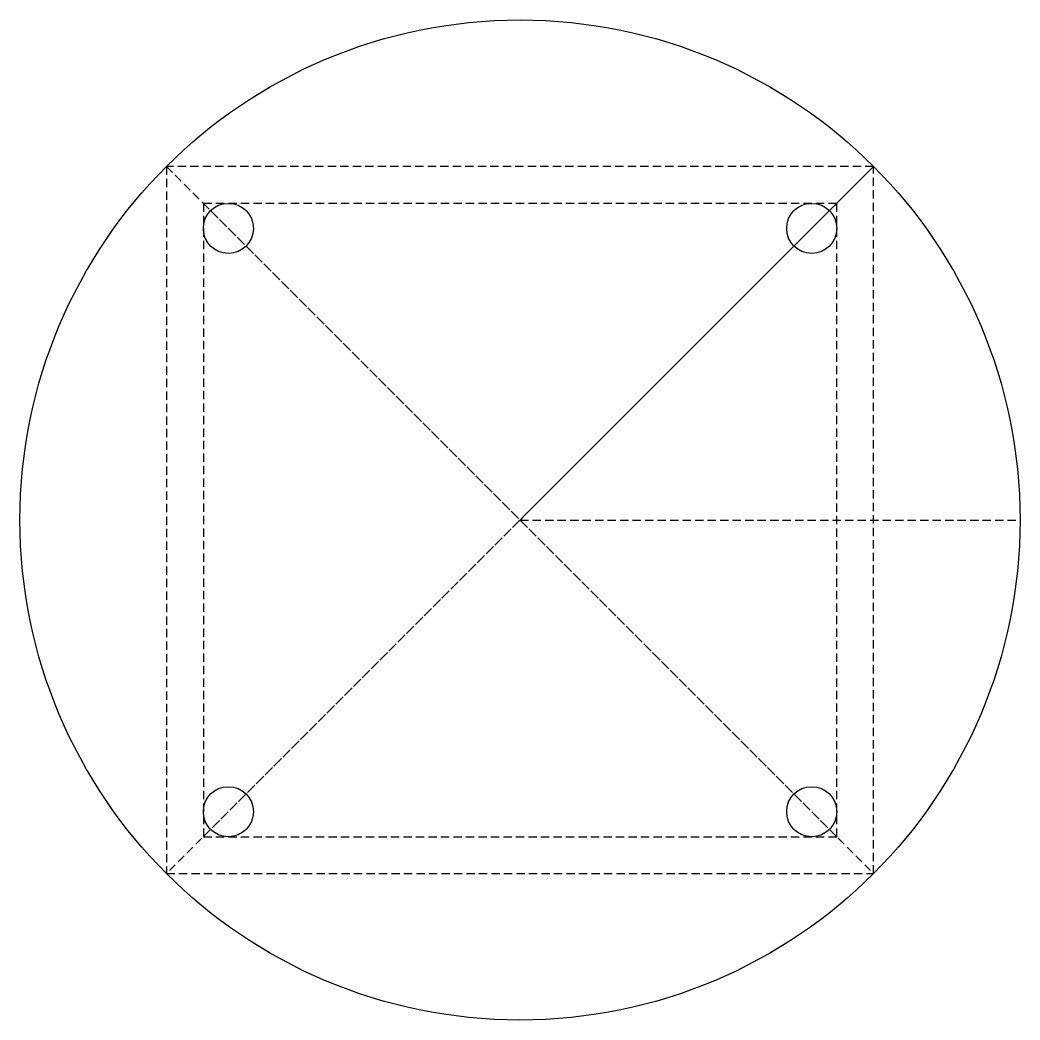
# Model space of a CAD drawing. Header units: millimetres. Extents: x -30 to 30, y -30 to 30.
import ezdxf

# ---------------------------------------------------------------- set-up
doc = ezdxf.new("R2010")
doc.units = ezdxf.units.MM
doc.linetypes.add('DASHED', pattern=[0.75, 0.5, -0.25])
doc.layers.get('0').update_dxf_attribs({"linetype": 'CONTINUOUS'})

msp = doc.modelspace()

# ---------------------------------------------------------------- linework, layer by layer
at = {"linetype": 'DASHED'}
for p, q in [((21.213, 21.213), (-21.213, 21.213)), ((-21.213, 21.213), (-21.213, -21.213)), ((21.213, 21.213), (-21.213, -21.213)), ((-21.213, 21.213), (21.213, -21.213)), ((0, 0), (21.213, 21.213)), ((21.213, -21.213), (21.213, 21.213)), ((19, 19), (-19, 19)), ((-19, 19), (-19, -19)), ((19, 19), (-19, -19)), ((-19, 19), (19, -19)), ((19, -19), (19, 19)), ((0, 0), (30, 0)), ((-19, -19), (19, -19)), ((-21.213, -21.213), (21.213, -21.213))]:
    msp.add_line(p, q, dxfattribs=at)
for centre, radius in [((0, 0), 30), ((-17.5, 17.5), 1.5), ((17.5, 17.5), 1.5), ((-17.5, -17.5), 1.5), ((17.5, -17.5), 1.5)]:
    msp.add_circle(centre, radius)
msp.add_point((0, 0))
msp.add_point((0, 0))
msp.add_point((0, 0))

doc.saveas('drawing.dxf')
